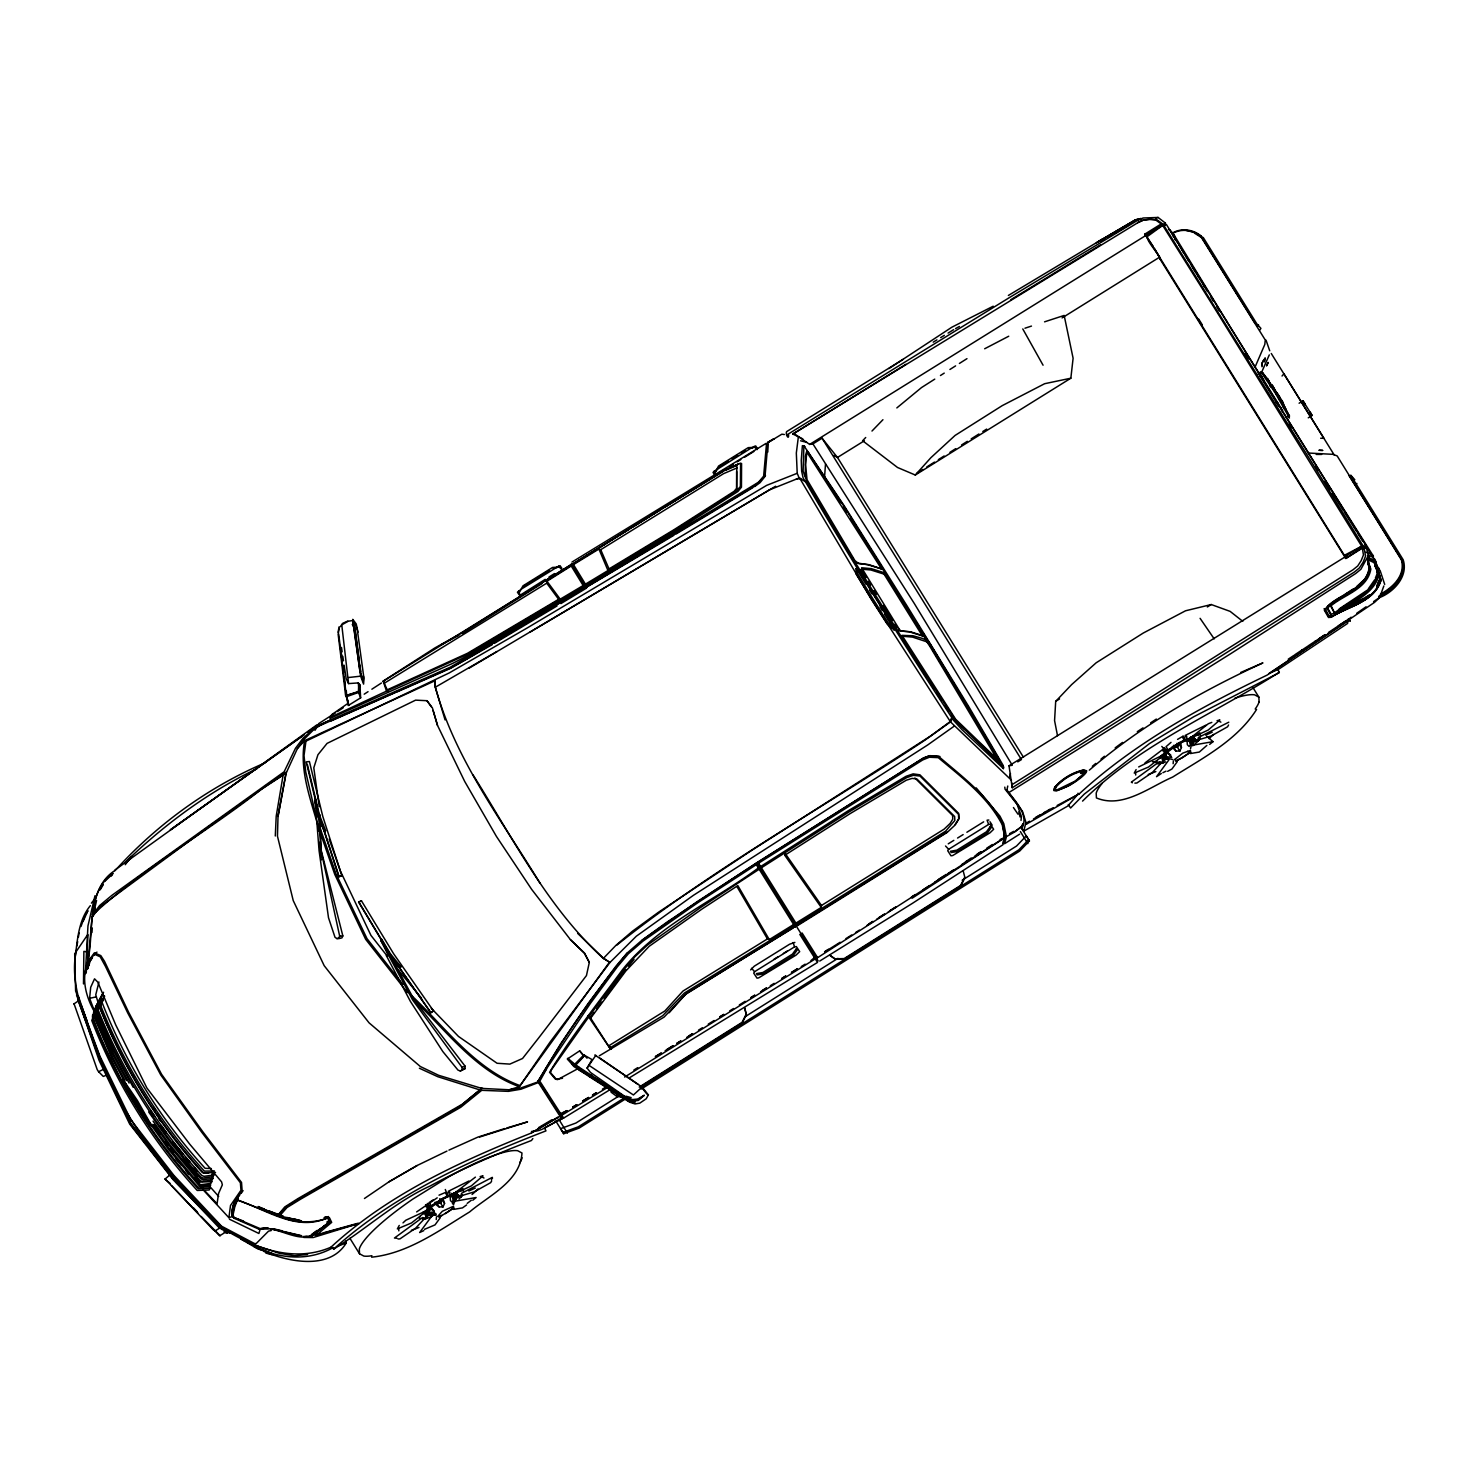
<?xml version="1.0" encoding="UTF-8"?>
<svg xmlns="http://www.w3.org/2000/svg" width="1478" height="1478" viewBox="0 0 1478 1478"><rect width="100%" height="100%" fill="white"/><g stroke="black" fill="none" stroke-linecap="round" stroke-linejoin="round"><path stroke-width="1.5" d="M346.499 696.175L348.18 705.56L360.65 697.838L359.856 684.757L358.988 684.314L358.323 692.018L345.667 695.621L338.148 634.284L339.164 628.372M1012.227 787.756L1009.031 765.807L1344.574 557.243L1345.848 558.444L1362.365 548.172L1364.231 548.56L1365.543 556.116L1363.122 562.268L1359.409 567.94L1354.365 572.06L1012.227 787.756L1012.245 783.266M133.907 1098.967L129.75 1093.314L133.759 1099.392L131.727 1098.376L145.657 1117.479L142.368 1115.447L144.327 1118.421L133.907 1100.389M1011.525 780.31L950.502 721.892L871.299 598.756L856.095 574.018L856.131 568.697L857.924 568.975L894.652 628.168L894.098 629.905L887.077 623.938L871.189 599.107L799.506 477.837L769.225 489.975L469.191 668.111M83.489 983.942L83.876 951.389L88.754 952.128M87.257 952.793L87.886 935.075M465.034 1068.576L465.071 1066.137L414.246 999.959L389.471 954.031L388.234 954.548L386.423 955.786L410.441 1001.474L442.827 1051.56L457.995 1070.109L460.305 1070.996L465.034 1068.576L460.305 1070.996M451.307 1195.647L447.779 1195.905L447.834 1192.949L449.755 1191.989L450.457 1200.598L452.305 1202.353L454.67 1194.926L457.349 1192.728L456.018 1191.545M1186.335 739.222L1184.672 740.053L1184.728 737.079L1186.649 736.136L1187.351 744.746L1189.18 746.501L1190.695 743.914L1190.935 738.076L1192.783 736.469L1193.965 737.522L1191.545 739.074L1192.58 740.182L1190.529 748.644M76.246 950.225C68.579 988.449 87.904 1023.256 100.19 1058.174C125.187 1124.61 172.316 1178.262 221.848 1227.738C253.736 1248.189 293.882 1263.284 330.943 1247.192C387.92 1194.575 460.175 1161.394 531.526 1132.961L531.563 1131.372M114.785 870.117L316.92 724.83L318.527 726.511L318.232 725.088L303.969 739.406L297.429 748.496L285.827 773.807L278.012 816.447L277.458 836.178L293.235 900.601L324.181 965.67L369.057 1022.831L420.343 1066.525L438.578 1075.282L481.736 1088.399L509.153 1089.785L520.33 1088.141L537.807 1081.951C564.116 1036.669 594.23 993.456 627.374 952.94M821.251 907.418L784.781 855.282L784.855 852.991L821.472 905.478L821.251 907.418L769.281 939.602L767.451 938.936L736.931 886.523M357.972 632.196L356.216 623.938L352.78 619.356L352.706 620.557L348.291 621.203L341.769 624.88L348.568 683.593L358.36 682.91L359.302 685.275L359.376 683.741M1367.427 559.811L1370.845 569.048C1367.464 589.02 1344.703 594.489 1331.087 605.721L1330.089 605.093C1343.724 593.842 1366.577 588.41 1369.866 568.346L1368.037 561.954M133.149 1099.798L144.881 1117.941M138.932 1107.373L140.355 1109.664L139.375 1110.551L142.775 1113.895L141.389 1112.177M461.986 1069.887L462.078 1067.412L412.639 999.996L388.234 954.548M583.773 1056.049L579.653 1050.858L567.423 1058.969L573.778 1066.432L590.701 1077.554L589.87 1076.446L591.44 1075.153L590.609 1076.982L628.834 1101.147L634.709 1102.976L634.764 1101.443M767.673 442.439L774.195 438.652L767.673 442.439L767.839 452.028M85.373 973.632L87.959 925.912L94.98 895.742M275.296 835.994L276.201 816.244L283.314 773.918L286.51 771.978M736.598 471.519L736.728 488.959M766.528 443.455L763.627 476.212L758.676 482.105L586.895 586.544L586.36 588.189L560.919 603.597M86.241 973.023L86.463 968.533M87.682 958.095L87.941 953.643M430.855 1012.744L390.34 954.899L358.618 902.116L361.463 900.823L393.591 953.698L433.516 1010.934L430.855 1012.744L393.554 959.185M1242.795 621.351L1230.121 611.375L1211.258 604.539L1185.541 610.784L1143.288 633.027L1096.14 662.809L1071.605 684.628L1055.698 701.348L1054.571 720.617L1057.509 735.711M78.426 997.613L78.463 1001.4L99.673 1059.283M1368.443 564.91L1368.813 556.67L1366.189 547.34L1362.661 548.634L1363.529 546.546L1310.321 460.009L1163.722 225.229L1160.766 225.506L1146.337 234.559L1144.693 234.208L1145.191 235.87L809.648 444.416L793.926 433.479L792.744 433.978L802.831 438.929M399.245 1225.428L397.36 1228.92L411.549 1222.934L427.585 1210.149L405.822 1220.237L402.995 1222.879M1136.12 769.576L1134.254 773.068L1148.424 767.082L1177.596 744.358M91.969 932.563L92.283 927.962M824.558 476.932L825.518 463.963M98.232 1009.511L98.546 1005.428M86.13 967.055C95.83 937.274 83.858 896.019 111.737 874.015M741.568 463.427L741.457 487.167L737.947 491.49L675.058 531.581L586.138 585.306L585.972 587.523L673.968 535.258M125.242 864.704L131.357 856.501C168.64 821.417 210.633 790.656 257.024 768.708M92.634 1014.813L92.449 1017.123C116.67 1079.845 152.456 1137.543 197.904 1187.093L209.876 1186.649L210.744 1184.913L200.916 1186.206L198.773 1185.356L168.751 1149.736L147.837 1120.398M92.837 1016.439L92.652 1018.748C116.873 1081.471 152.677 1139.168 198.107 1188.718L210.079 1188.275L209.045 1185.485M90.213 960.94L92.467 957.393L90.176 960.977L88.255 961.291L92.098 916.914L100.43 906.494L214.181 822.784M93.705 1011.543L93.317 1015.368L111.903 1058.119L126.775 1085.887M94.574 1009.788L94.37 1012.097L113.03 1054.812L126.831 1080.603M94.777 1008.292L94.592 1010.582L113.178 1053.315L129.122 1083.078M736.986 467.953L723.555 473.662L600.733 549.687L598.923 549.04L573.482 564.578L572.965 566.259L571.229 565.982L546.971 581.242L559.811 598.627L467.436 653.313L387.181 689.856L387.883 691.298L383.282 681.062L435.012 647.863L461.764 632.953L570.6 564.966L572.596 565.649L585.972 587.523L583.902 586.711L467.972 655.604L452.582 663.419L330.019 718.419L331.719 715.426M99.414 1003.691L99.174 1006.149C123.043 1067.541 158.109 1124.056 202.504 1172.701L208.804 1172.922M1272.724 388.049L1270.692 384.317L1272.115 387.181M603.449 1083.152L610.211 1087.697M1173.126 763.72L1173.403 760.911M436.232 1219.572L436.509 1216.782M1021.021 820.438L1021.427 816.484L1017.049 804.272L1005.058 789.197L1004.781 787.127M1283.052 405.009L1282.017 402.589M1283.828 404.547L1281.297 399.596M577.769 1068.76L557.649 1079.605L555.414 1079.162L549.576 1072.307C571.192 1036.577 597.703 1003.47 622.497 969.697C658.116 924.822 713.301 901.543 758.38 867.956L758.602 865.812L760.616 866.551L848.224 810.738L905.996 776.338L913.145 773.862L919.889 774.805L958.686 813.417L958.963 818.516L955.213 824.465M865.72 437.506L862.598 440.74L897.534 467.491L915.288 475.029L1070.848 378.202L1073.102 358.249L1064.16 315.442L1044.558 321.834M559.035 599.846L546.731 583.145L546.971 581.242M954.123 726.215L927.685 744.967L693.348 895.372L636.334 936.202L609.934 962.492L550.204 1041.879L519.351 1086.699L509.153 1089.785M75.101 958.114C77.447 940.156 78.316 920.277 90.361 905.644M798.379 436.712L796.328 453.044L797.215 473.293L766.639 485.375L527.387 627.854L449.201 672.952L305.946 741.162L304.025 755.554L305.724 771.83L316.144 816.706M594.84 1054.978L642.099 1087.032L648.38 1094.902L646.2 1098.782L639.715 1103.179L635.041 1103.937L629.61 1102.163L591.496 1078.072L591.44 1075.153M1363.529 546.546L1361.681 546.213L1346.624 555.654L1345.848 558.444L1361.035 548.301L1361.681 546.213L1216.634 311.525L1162.669 225.395L1145.191 235.87M430.394 1214.491L425.812 1216.708L425.442 1214.159M455.723 1192.34L439.095 1200.783L424.168 1211.923L428.86 1212.293L430.578 1207.859L428.86 1212.293L425.701 1211.997M441.682 1200.118L440.536 1203.074L435.788 1202.649L440.536 1203.074L442.255 1198.64M455.778 1199.526L457.496 1195.092L455.538 1195.554L455.778 1199.526L457.496 1195.092M1161.006 756.015L1165.736 756.44L1166.197 753.54M1177.874 744.339L1177.412 747.221L1172.682 746.796L1173.957 745.245L1177.412 747.221L1179.13 742.787M76.948 945.902L77.669 941.578M78.371 937.255L79.091 932.914M788.568 434.772C789.049 440.98 785.132 433.922 786.61 431.631L903.003 359.431M338.074 632.233L339.072 626.857M278.012 816.447L286.159 773.123L261.31 789.381C207.179 831.818 145.989 866.385 95.146 912.591M758.38 867.956L756.311 864.648L756.699 862.764L923.787 757.863L930.068 755.664L939.934 756.477M92.098 916.914L93.373 915.695L92.541 915.011C94.389 898.273 99.506 880.703 114.286 870.93M435.308 687.011L435.049 680.582L435.345 687.492L445.081 719.915M531.526 1132.961L560.07 1116.315L560.347 1115.003L538.38 1080.88L590.479 1003.285L617.25 966.945L628.316 953.809L642.893 941.19L697.93 902.633L756.311 864.648M561.862 1119.049L559.774 1114.098L561.862 1119.049C553.419 1121.839 541.133 1132.591 532.837 1131.04M433.072 710.475L437.488 725.347L464.683 781.419L496.405 836.382L531.692 889.423L570.434 939.657L584.549 953.107L589.316 962.4L586.452 975.572L539.008 1037.501L522.547 1058.488L509.855 1064.105L497.088 1063.273L458.494 1036.447L431.262 1008.273M1383.833 585.972L1379.584 597.666L1374.466 602.414L1267.163 675.076C1200.154 707.389 1134.402 743.231 1079.254 793.871L1026.489 824.096L1022.517 811.459L1006.887 790.157L1007.774 786.019M1009.585 777.705L1010.49 773.567M1167.712 752.062L1171.574 757.42L1163.833 756.293L1160.673 757.752L1161.819 756.348M233.764 1218.112C231.51 1211.387 234.411 1204.348 237.94 1198.621L234.817 1206.713L233.154 1214.436L233.764 1218.112L258.595 1228.994C276.608 1225.225 294.916 1241.76 311.895 1235.811M347.921 701.2L346.905 698.115M92.966 916.027L96.569 900.49M1277.953 669.22L1279.209 672.712L1193.614 716.83L1149.459 743.6L1084.316 794.074L1070.589 808.023L1068.261 804.549M232.785 1212.847L234.596 1205.069L237.94 1198.621M93.096 916.452L95.091 908.194M599.311 1055.828L664.084 1017.104L685.866 994.195L947.029 832.114M855.614 562.712L867.512 564.633L883.29 569.473L843.384 505.384L806.97 450.605L805.436 456.074L805.233 475.99M1019.635 834.165L1004.56 843.735L1006.315 837.195L1004.356 835.791L1002.952 844.732L912.351 903.391L819.736 961.051M560.07 1116.315L559.7 1113.969L566.961 1110.699M806.97 450.605L805.584 464.72L807.025 479.648L854.949 560.661L858.884 563.709L868.953 564.67L883.29 569.473M1003.248 843.476L1004.356 835.791L1004.689 838.285L1005.576 835.901M1163.833 756.293L1164.479 757.623L1172.922 759.563M560.199 1116.518L559.774 1114.098L563.543 1118.144L610.784 1089.212M1345.035 556.449L1146.946 236.831L1147.538 234.743C1144.341 239.473 1158.253 252.368 1159.971 258.983L1345.534 558.056M1264.466 361.888L1265.205 357.861L1262.009 363.108L1261.99 366.766M268.756 1228.366L260.331 1228.698L258.89 1233.483L229.459 1219.221M575.201 1065.62L584.715 1055.421L592.031 1059.578L587.08 1068.077L590.479 1072.455L627.448 1098.209L632.639 1099.595L637.702 1099.022L644.168 1095.346L638.422 1100.408L632.51 1101.239L626.783 1099.521L575.201 1065.62L575.699 1064.031L575.201 1065.62L577.953 1068.28L627.577 1100.26L634.709 1102.976M1152.452 761.761L1156.701 761.503M797.215 473.293L799.081 477.819L805.492 481.791C852.215 561.658 901.1 640.288 951.814 717.661L950.502 721.892L924.637 740.367C821.934 808.503 712.913 868.325 616.511 945.366M912.111 898.236L1004.855 837.693L1002.472 823.375C988.191 795.589 961.864 776.467 938.715 756.477L929.422 755.72L923.066 758.232L757.253 862.69L697.283 901.58L642.099 940.211M83.156 921.293L87.645 911.205M491.417 1179.666L491.915 1178.058M964.728 877.267L960.589 885.451L844.178 958.575L835.052 958.834L829.731 955.176L835.255 959.277L844.381 959.037L960.811 885.895L964.949 877.729L963.157 870.801M1021.926 828.253C1029.482 814.766 1014.61 800.466 1006.887 790.157M87.516 967.979L89.401 962.141L87.442 968.09M951.814 717.661L950.557 721.338L930.549 736.044L750.288 851.273L658.597 912.166L632.436 931.232L616.067 945.218L603.504 958.243L609.934 962.492L603.745 958.52L577.824 933.542M951.647 718.253L961.993 729.652L1003.433 768.597L1002.952 765.068L968.552 706.262L906.901 605.684L844.178 505.772L803.884 445.728L803.108 471.149L806.914 481.569L846.247 547.95L909.192 649.396L956.211 721.356L1003.876 767.248M371.92 1255.709A96.015 18.826 -31.8 0 1 363.81 1256.06L359.523 1253.787L359.302 1249.002A95.811 18.771 -31.8 0 1 412.842 1199.083L449.053 1176.636A96.015 18.826 -31.8 0 1 517.688 1150.715L521.974 1152.988C520.33 1181.31 488.83 1195.61 469.634 1211.923C439.225 1230.49 407.965 1253.455 371.625 1257.168M86.962 968.626L90.176 960.977M89.474 963.009L87.405 969.125L89.511 962.991M1004.116 836.511L1004.504 835.384L1006.426 836.622L1014.555 832.04L1022 826.479L1023.035 823.56L1021.52 826.553L1014.111 832.096M80.976 926.521L84.819 915.935M1164.535 225.728L1165.495 223.16L1158.087 217.451L1143.067 218.005L1136.822 220.832L1009.566 297.484L786.592 435.086M795.09 926.817L795.681 925.246M455.095 1193.744L453.986 1196.681L449.257 1196.256L450.513 1194.704L453.986 1196.681L453.691 1192.728M169.841 1174.955L164.963 1179.13L170.358 1183.601M545.696 581.279L570.933 565.501L572.596 565.649L573.187 564.097L629.48 529.106M1364.97 548.172L1365.968 545.567L1166.401 224.508L1162.41 225.82L1164.978 223.012L1164.682 224.822L1162.41 225.82L1164.516 225.746M431.798 1212.182L430.652 1215.138L425.96 1214.676L427.234 1213.124L430.652 1215.138L425.96 1214.676M1165.736 756.44L1167.472 752.006L1165.514 752.45L1165.736 756.44L1162.281 754.464M1376.812 586.212L1378.863 580.928M1375.963 567.46L1375.131 563.617L1380.415 579.598C1375.889 599.107 1353.294 603.449 1338.643 612.557L1336.592 612.76C1351.132 601.047 1372.84 594.248 1378.161 574.295L1374.429 562.508L1378.161 574.295M1021.963 828.604L1023.718 831.172L1025.824 823.024L1026.489 824.096M894.652 628.501L894.098 629.905L894.652 628.168L888.278 623.051L872.593 598.313L857.462 573.39L857.517 568.642M1376.868 586.433L1379.676 579.468M1375.371 578.138L1377.348 573.224M1379.066 574.868C1373.912 594.378 1352.943 601.25 1338.643 612.557M1347.991 620.963L1347.585 623.439L1278.525 669.312L1268.974 673.488L1347.991 620.963L1347.714 619.651L1349.469 618.561L1328.408 632.529M1368.665 557.409L1375.704 561.492L1380.803 579.875C1374.78 601.176 1349.506 605.5 1333.174 615.753L1331.198 615.532L1327.226 608.77L1330.329 605.167C1343.835 593.713 1367.058 588.373 1370.069 568.143L1367.612 559.811M475.399 1177.135L452.674 1194.593L471.371 1185.873L483.01 1175.841L480.128 1176.562M1158.087 217.451L1155.814 218.134M1193.965 737.522L1179.924 743.083M1255.007 367.209L1264.817 344.429L1265.26 339.995L1200.653 236.295C1192.672 229.7 1180.922 228.222 1172.036 233.82M338.776 938.105L339.663 936.054L320.929 850.201L318.509 814.969L319.747 814.877L321.28 850.663L342.841 935.925L341.917 937.939L336.818 938.567L334.989 937.255L328.504 917.746L319.082 850.718L316.347 815.523L319.747 814.877M1367.52 555.395L1371.436 556.412L1375.131 559.589L1380.932 580.189C1374.318 602.359 1347.936 606.479 1330.828 617.305L1328.5 617.49L1324.325 610.192L1328.796 604.982C1342.301 593.251 1366.226 588.207 1369.182 567.7L1368.018 563.728M1260.974 373.749L1269.288 354.905M98.952 982.039L95.756 994.823L97.751 1001.474M1368.111 555.987L1360.942 569.233L1355.64 573.575L1230.601 653.756L1008.513 792.781M423.318 1211.868L423.78 1213.604L435.271 1204.09L439.04 1206.879L442.957 1206.972L444.582 1203.369L442.772 1198.178M1175.934 751.027L1173.698 746.667L1172.036 747.055L1175.934 751.027L1179.832 751.12L1181.458 747.517L1180.663 742.954M923.805 636.002L922.383 635.909L884.066 574.129L884.638 572.891L871.429 568.66L861.619 567.774L899.363 629.388L900.841 630.995L910.596 631.79L923.805 636.002L884.638 572.891M1365.469 545.419L1364.951 547.617M87.719 934.595L74.694 953.79L75.618 990.981L99.931 1056.16L130.729 1119.659L173.924 1175.435L221.515 1226.167L254.419 1243.515L256.119 1243.626L268.516 1231.156L271.305 1230.527M305.817 1236.384L309.807 1236.698L314.093 1234.555L316.44 1235.072L359.006 1223.451L313.114 1237.548L303.711 1237.455M1171.019 742.362L1166.05 746.686L1168.082 749.919L1184.174 739.942L1182.141 736.709L1177.56 739.388M927.353 640.51L929.921 643.651L928.96 644.519L926.724 641.785L927.353 640.51L922.272 638.385L913.071 635.78L901.968 635.355L955.638 719.232L1000.144 761.983L998.666 761.78L924.156 636.778M229.958 1233.132L224.434 1231.174L221.164 1227.276M1161.32 773.493L1156.535 776.689L1168.895 759.895M213.83 1175.028L204.001 1176.322L201.858 1175.472C156.465 1125.885 120.679 1068.206 96.403 1005.502L102.111 994.934L95.534 1007.239C119.81 1069.943 155.578 1127.622 200.99 1177.227L203.133 1178.058L212.961 1176.765L213.83 1175.028L212.795 1172.257M211.834 1175.601L212.887 1178.391L212.019 1180.128L202.19 1181.421L200.029 1180.571L170.007 1144.933L153.047 1121.1M210.079 1188.275L209.211 1190.012L197.221 1190.455C151.828 1140.85 116.041 1083.171 91.765 1020.467L94.167 1014.869M587.08 1068.077L595.856 1055.31M210.763 1178.853L211.816 1181.643L210.929 1183.379L201.1 1184.672L198.957 1183.823L168.972 1148.166L151.994 1124.333M799.801 934.355L815.376 959.111L1006.038 836.64L1005.04 836.991M88.255 961.291L94.407 952.811L100.818 955.619L104.495 961.328L128.623 1012.245L161.545 1074.247L202.615 1131.501L241.524 1182.437L242.152 1190.954L235.889 1199.249L277.458 1215.692L286.677 1206.695L300.145 1198.325L459.325 1106.93L481.736 1088.399L462.355 1104.177L298.094 1198.51L284.774 1206.935L277.458 1215.692M591.533 1077.037L579.727 1070.368L578.231 1066.654L576.808 1067.412L574.203 1064.788L583.958 1054.849L587.043 1058.211M540.283 1080.363L546.546 1068.89M866.034 577.584L861.415 570.175L861.988 569.141M1256.577 709.44C1237.197 740.33 1202.759 758.085 1172.682 777.058C1149.459 787.072 1122.67 808.928 1096.417 797.935L1096.196 793.132A95.811 18.771 -31.8 0 1 1102.255 783.229M491.694 1180.867L490.696 1182.64L474.105 1191.933L460.767 1195.887L461.579 1193.3L492.34 1177.356L492.433 1178.483M1228.569 724.996L1227.59 726.788L1210.999 736.081L1197.66 740.035L1198.473 737.448L1228.791 722.206M906.199 644.981L902.393 637.129M750.621 969.901L754.279 966.187L789.603 944.22L794.868 942.41M559.312 1115.133L537.789 1081.582L560.735 1043.671L588.244 1003.303L615.956 966.169L626.931 953.218L641.748 940.414L666.966 922.124L756.699 862.764L758.528 863.207L760.616 866.551M322.869 1226.851L329.686 1222.121L327.654 1217.151L329.686 1222.121L311.267 1236.439L303.563 1236.458M962.178 880.223L1016.531 846.044L1026.305 835.901L1028.633 839.652L1018.878 849.795L640.399 1087.79M641.212 1089.064L1019.672 851.069L1029.427 840.927L1021.686 828.456M100.19 889.83L103.201 884.694M100.652 888.204L102.684 884.786M435.271 1204.09L440.703 1200.21L439.687 1198.898M85.872 914.217L87.959 910.744M1259.921 329.945L1260.9 328.375L1256.762 323.756L1203.369 237.699L1195.388 232.693L1186.095 230.383M314.943 730.335L317.327 726.548L330.204 720.137M561.806 1115.502L559.774 1114.098L561.677 1118.754L545.308 1127.308M1368.314 588.854L1374.706 579.764M754.63 971.674L753.706 973.115L757.013 978.14L758.676 977.882L796.032 955.121L799.672 951.629L796.365 946.585L794.61 946.825L754.63 971.674L751.526 968.293M948.654 849.296L947.731 850.737L950.982 855.799L952.719 855.54L990.057 832.761L993.641 829.287L990.389 824.207L988.634 824.447L948.654 849.296L945.532 846.007M345.686 1241.132L346.129 1243.146C329.465 1270.452 288.284 1261.842 263.915 1251.441M102.721 993.973L98.102 1002.897C122.36 1065.601 158.146 1123.28 203.558 1172.867L215.529 1172.424M345.667 695.621L347.293 695.842L345.667 695.621L345.704 690.244M103.571 992.255L98.971 1001.16C123.247 1063.864 159.033 1121.543 204.426 1171.13L214.439 1170.945M100.061 999.941L95.46 1008.846L114.046 1051.579L133.205 1087.291M95.885 1006.629L100.301 1000.033M1378.032 570.49L1379.233 568.734L1375.279 563.765M765.512 475.325L754.981 485.763L467.03 658.8L450.088 668.167L317.585 726.64M462.281 1194.815L460.508 1197.42L461.413 1196.478M1199.175 738.963L1197.402 741.568L1200.21 737.891L1198.307 740.626M340.291 626.727L342.526 623.439L347.718 621.074M1257.39 326.527L1258.535 324.883M1355.751 485.08L1356.878 483.417M92.541 915.011L99.58 905.571L111.959 895.298L284.109 771.812L295.508 748.237L303.156 738.095L316.976 725.846L318.527 726.511L318.343 725.292M241.117 1193.393L243.076 1190.603M104.347 996.061L101.797 1001.77C125.612 1063.181 160.677 1119.714 205.128 1168.322L211.372 1168.562M101.779 1000.403L104.144 997.114M100.91 1002.139L103.275 998.851M98.564 1008.643L100.929 1005.354M98.878 1008.753L101.243 1005.465M98.767 1007.128L102.315 1002.213M98.416 1007.072L103.201 1000.477L101.169 998.297M769.281 939.602L737.836 885.599L702.235 908.878L649.193 946.29L625.804 970.991L590.757 1017.991L588.429 1015.571L588.706 1016.993L551.442 1069.776L550.518 1072.64L556.264 1079.236L562.527 1078.275M101.095 1001.086L104.679 996.135M440.389 1217.521L435.031 1224.892L424.445 1229.345M532.856 1138.559L531.452 1140.499C496.941 1153.745 462.799 1168.304 430.246 1185.929C394.885 1202.076 366.359 1229.012 333.732 1249.076L330.943 1247.192M1177.264 761.669L1171.925 769.04L1167.638 771.331M316.44 1235.072L331.682 1222.38L329.391 1217.65C313.003 1223.488 295.692 1223.525 279.379 1216.172L286.954 1207.581L300.514 1199.231L460.803 1107.244L481.717 1090.321L508.358 1091.355L520.995 1089.212L538.288 1082.598L538.38 1080.88L543.571 1088.325M589.223 1016.18L623.31 970.362L634.856 956.783L647.604 944.941L701.015 907.252L759.175 869.249L758.602 865.812L761.392 867.789L797.473 925.653L947.158 832.447L955.121 825.001L958.705 819.181L958.501 814.304L919.981 776.042L913.238 775.34L906.679 777.65L849 811.976L761.392 867.789M594.064 1012.375L590.276 1017.529L610.673 1049.362L588.706 1016.993M596.595 1008.938L601.638 1002.047M604.169 998.611L625.693 969.605M642.099 1087.032L633.415 1094.976L589.279 1065.546M91.414 903.132L95.22 898.328M73.9 1003.95L79.073 1000.421M1194.908 738.76L1193.873 740.035L1195.111 741.383L1196.275 739.979L1194.095 738.557L1196.275 739.979M359.727 684.72L359.025 692.277L345.981 696.877M1162.853 758.824L1164.11 757.272L1167.546 759.286L1162.853 758.824L1164.812 758.362M628.464 966.206L634.044 959.407M458.235 1197.235L459.381 1195.831L458.014 1194.612L456.979 1195.887L458.235 1197.235L455.483 1198.917M1186.132 740.404L1187.407 738.852L1190.88 740.829L1192.543 736.432L1190.88 740.829L1186.132 740.404L1190.88 740.829L1190.584 736.875M235.889 1199.249L239.769 1194.852C234.485 1200.542 230.217 1209.263 232.748 1217.004L260.331 1228.698M1282.036 376.003L1283.902 373.86L1323.882 438.301L1320.667 438.245M1179.666 742.326L1178.539 743.656L1181.458 747.517M1364.176 579.709L1356.601 586.655M537.789 1081.582L540.893 1084.649M669.164 1012.763L685.792 993.844L793.15 928.018M114.933 870.782C156.28 824.946 208.139 787.146 264.913 762.925M1164.479 757.623L1162.687 760.856L1167.287 758.639M915.288 475.029L930.844 457.737L955.084 435.437L1002.232 405.637L1044.65 383.707L1070.848 378.202M134.572 1101.646L133.445 1100.759L150.072 1125.238L136.456 1101.332M297.429 748.496L304.671 740.626L435.012 680.748M96.957 952.109C78.057 967.018 83.932 993.641 94.444 1011.783M1170.779 232.212L1174.363 235.298L1174.992 239.676M1374.078 560.605L1372.766 555.248L1365.894 552.236M93.613 955.619L95.848 953.273M881.83 569.418L807.653 453.34L808.558 452.397M561.917 568.383L560.088 565.723L558.518 566.24L521.124 589.26L517.429 592.235L519.24 594.895M757.493 448.61L755.701 445.913L751.193 448.056L714.151 471.279L713.043 472.443L714.816 475.122M871.983 431.04L882.939 419.715M458.974 1198.954L462.485 1195.369M1199.379 739.517L1195.85 743.101A25.92 5.081 -31.8 0 1 1192.654 745.836M333.732 1249.076C394.257 1194.15 470.521 1160.101 545.973 1130.873L544.384 1127.64M584.715 1055.421L575.441 1064.825L627.078 1098.911L632.75 1100.519L638.09 1099.65L644.168 1095.346M124.688 863.078L131.357 856.501L125.279 863.318L131.246 857.942M884.842 575.145L885.765 574.258M1282.257 401.905L1282.793 402.681L1278.23 394.663L1277.398 395.42L1276.493 394.257M577.953 1068.28L578.97 1067.319M104.716 881.368L113.27 873.424M111.016 876.14L112.106 875.142M1082.432 771.941L1083.817 770.685L1085.388 772.772L1080.843 773.419L1083.817 770.685M1161.061 756.071L1174.382 746.002M429.119 1209.429L430.819 1207.914L434.698 1213.29L426.957 1212.145L423.78 1213.604M1082.561 801.113C1138.928 744.912 1213.771 714.17 1279.32 672.231M1351.077 617.194L1349.081 619.097L1350.227 621.296L1348.841 619.245M463.501 1104.177L475.103 1094.145M1092.334 766.288L1095.789 763.424M1100.981 759.119L1104.454 756.256M896.832 407.928L921.515 387.569L934.761 379.125M258.595 1228.994L267.629 1227.756M1089.323 770.149C1141.145 725.569 1200.986 691.353 1262.914 662.901L1240.652 672.49M472.757 1200.265L476.138 1197.513L455.723 1201.06L452.397 1203.591L453.635 1204.496L455.704 1196.035L454.67 1194.926M1209.651 744.395L1213.032 741.66L1206.824 736.303M454.152 1194.169L457.33 1191.601M1144.988 762.925L1163.389 748.958M310.953 1236.033L309.253 1236.439L321.28 1228.07M312.985 1234.647L330.056 1221.493M311.784 1234.444L316.976 1230.453M467.196 1203.388L471.334 1200.247M1206.842 745.429L1199.36 752.043L1190.381 753.558L1187.425 751.36M430.264 1206.861L427.715 1205.494L426.015 1206.787L428.749 1208.006L430.264 1206.861L427.271 1203.406M1167.158 751.009L1164.609 749.642L1162.909 750.916L1165.643 752.154L1167.158 751.009L1164.165 747.554M1115.169 747.868L1122.523 742.436M1100.353 241.745L1103.641 239.639M1146.946 236.831L1162.669 225.395M220.148 1227.83L214.994 1230.952L213.257 1229.788L165.056 1178.853M445.432 1213.623L451.917 1209.022L453.654 1206.177L442.31 1211.276L437.765 1216.357L441.977 1215.378M754.574 486.631L760.043 482.678L765.013 476.489L767.839 443.843M1380.378 594.174C1392.812 587.45 1405.726 575.441 1401.384 559.866L1337.165 455.926L1333.008 454.337L1308.233 453.025M199.401 833.426L283.905 773.234M1099.17 241.154L1102.976 238.697M1258 374.211L1259.219 373.343L1261.861 377.075M416.63 1211.923L437.211 1197.827M1154.355 248.322L1159.639 257.154L1062.091 317.918M466.605 1204.939L462.485 1207.895L453.506 1209.41M225.081 1232.43L219.686 1235.811L214.994 1230.952M302.454 736.026L170.284 829.897L304.339 734.621M358.618 902.116L361.463 900.823M888.925 368.576L951.887 327.192L993.216 306.205M1356.712 613.296L1366.078 606.793M1373.598 601.601L1379.214 597.703L1378.623 596.742M347.995 703.362L331.756 714.595L330.148 717.421L386.552 691.131L387.513 691.704L387.181 689.856M364.456 1198.492L389.25 1181.624L417.202 1165.477L446.947 1151.085M459.141 1191.157L462.891 1188.608M1196.016 735.287L1199.785 732.755M1096.38 242.78L1135.326 219.871L1140.924 218.541M1339.234 608.899L1367.132 590.276M1330.089 605.093L1334.505 612.982C1349.506 600.862 1372.489 594.433 1378.069 573.741L1374.429 562.508M1294.857 654.736L1302.414 649.729M1308.067 645.96L1315.623 640.953M1319.392 638.441L1325.064 634.69M1338.274 625.915L1345.83 620.908M1137.303 731.665L1143.011 727.878M1150.623 722.834L1156.332 719.065M1288.206 659.206L1293.952 655.382M1301.601 650.302L1307.346 646.496M1315.014 641.415L1324.584 635.078M1331.77 603.042L1339.419 597.999M1345.146 594.23L1352.795 589.186M1366.097 597.204L1369.496 594.95M1097.433 242.096L1135.455 219.852L1141.071 218.541M433.387 1199.766L429.156 1202.538L431.207 1205.771L447.298 1195.794L445.248 1192.561L439.021 1195.185M911.427 897.128L915.288 894.596M938.456 879.447L946.179 874.403M965.504 861.766L971.286 857.979M977.087 854.192L980.949 851.661M911.39 897.386L915.251 894.874M922.956 889.83L928.738 886.061M934.521 882.292L942.243 877.248M948.026 873.48L953.809 869.711M961.531 864.667L967.314 860.898M975.018 855.854L980.801 852.085M986.583 848.317L992.366 844.529M1000.089 839.504L1004.393 837.712M768.154 442.495L781.844 434.199L784.338 434.532M1369.552 595.154L1343.484 609.287M454.152 1207.895L438.966 1217.318M1191.046 752.043L1175.86 761.466M337.372 711.583L343.136 707.851M364.198 694.18L368.04 691.686M371.865 689.21L381.453 682.984M318.86 724.977L318.527 723.721L335.469 712.821M940.451 375.523L944.239 373.103M949.911 369.482L955.601 365.879M959.388 363.459L966.963 358.655M758.528 863.207L922.715 759.951L929.366 757.253L938.234 757.641C961.716 777.354 987.784 796.864 1002.195 824.669L1004.855 837.693M784.781 855.282L849.998 813.694L906.365 780.181L912.166 778.389L916.859 778.961L954.64 816.503L954.825 820.475L945.624 831.19L796.531 924.119M383.282 681.173L570.6 564.966M917.081 473.108L922.882 469.431M926.743 466.993L934.466 462.097M938.345 459.658L944.128 455.981M949.929 452.323L955.73 448.647M961.531 444.989L967.333 441.312M971.194 438.874L978.935 433.978M982.796 431.521L986.657 429.082M824.576 951.721L828.437 949.301M868.972 923.824L872.833 921.385M878.616 917.746L884.398 914.106M890.199 910.466L895.982 906.827M824.706 951.961L840.132 942.262M845.896 938.622L851.679 934.983M855.54 932.563L859.383 930.142M867.087 925.283L872.87 921.644M876.713 919.224L884.417 914.365M888.278 911.944L895.982 907.086M618.635 1096.196L575.958 1123.021L560.568 1128.675L563.709 1133.718L579.117 1128.102L625.693 1098.819M744.764 1016.919L837.915 958.354M639.217 1087.069L742.03 1022.406L746.15 1014.222L744.616 1007.793M641.378 1086.293L742.233 1022.85L746.372 1014.665L744.82 1008.255M624.88 1097.544L578.323 1126.827L562.896 1132.425M462.226 633.489L541.816 583.699M1011.857 784.781L1353.017 569.769L1357.746 565.963L1361.201 560.587L1363.455 554.952L1362.365 548.172M523.471 586.563L549.373 570.434M545.216 579.358L520.09 595.246L518.538 591.089M548.948 577.048L554.527 573.575M570.767 565.243L583.163 585.528L585.972 587.523L585.436 584.161L573.021 563.839L722.483 471.482L736.875 465.478L736.58 488.387L734.086 491.343L673.876 529.771L607.643 569.751L598.923 549.04M633.36 526.685L660.518 509.799M664.416 507.379L723.241 471.371M546.731 583.145L384.335 683.206L383.282 681.062M1137.598 222.642L1143.529 219.963L1150.272 219.15L1156.831 219.686L1163.038 224.213L1161.209 223.935L1144.693 234.208L1153.283 246.549M809.648 444.416L812.918 443.899L822.064 438.209L837.472 457.459L1023.478 757.29M1055.698 701.348L1059.56 698.946M1207.341 606.978L1211.258 604.539M1017.769 761.854L1021.427 759.581L822.064 438.209M773.899 959.351L777.705 956.987M783.395 953.439L787.201 951.075M728.321 461.007L719.084 466.752L715.241 472.147L718.567 466.05L748.201 447.649L755.184 447.317M732.016 458.716L737.559 455.261M741.254 452.97L744.949 450.679M720.34 472.295L724.054 469.986M729.652 466.512L733.365 464.203M737.097 461.875L740.829 459.566M744.543 457.256L753.872 451.474M265.911 785.668L280.635 776.541M864.371 440.758L837.472 457.459L833.703 455.372M1299.107 403.235L1302.968 400.852L1304.52 403.198M1308.27 417.831L1312.113 415.447L1302.968 400.852M948.248 843.827L953.827 840.354M957.559 838.044L963.157 834.571M966.871 832.262L983.646 821.842M719.841 1016.79L723.721 1014.388M750.824 997.595L754.685 995.193M762.426 990.389L766.306 987.988M781.788 978.381L785.649 975.997M791.469 972.395L797.27 968.792M719.989 1016.901L723.869 1014.499M729.67 1010.915L733.531 1008.513M739.351 1004.911L745.152 1001.327M750.953 997.724L754.815 995.322M760.634 991.738L766.435 988.135M770.297 985.752L774.176 983.35M781.917 978.547L785.779 976.164M791.58 972.561L797.399 968.958M801.261 966.575L805.14 964.173M810.942 960.571L815.486 956.765L817.463 957.541L815.486 956.765L816.115 957.781L756.699 862.764M815.265 958.908L624.64 1077.056M792.744 433.978L1137.727 222.753L1143.233 220.167L1149.57 219.483L1155.63 219.945L1161.209 223.935M793.926 433.479L905.959 364.29M767.451 938.936L682.965 991.073L664.86 1010.97L609.139 1045.574L611.467 1048.881M821.472 905.478L944.109 829.158L950.151 823.412L952.737 819.181L952.626 815.542L914.9 777.982M667.021 1049.417L672.896 1045.777M688.545 1036.115L692.461 1033.695M633.84 1070.054L637.757 1067.633M665.174 1050.729L673.007 1045.888M686.697 1037.445L692.572 1033.806M698.447 1030.184L702.364 1027.783M708.239 1024.143L714.114 1020.522M795.238 927.039L794.277 925.505L684.388 993.031L662.754 1015.645L610.562 1047.551M628.501 1078.367L817.519 962.418L815.597 959.444M933.228 342.157L936.941 339.885M940.655 337.612L944.35 335.34M948.063 333.086L953.624 329.668M1010.915 299.646L1100.463 244.905M586.36 588.189L584.623 587.893L450.476 667.132L319.673 724.756M675.926 534.094L752.745 487.685M562.952 1112.989L566.887 1110.606M572.799 1107.022L576.734 1104.639M588.54 1097.452L582.628 1101.036L588.595 1097.563M592.475 1095.069L596.391 1092.667M572.854 1107.114L576.789 1104.731M592.53 1095.161L596.465 1092.778M602.377 1089.194L606.313 1086.792M608.899 1086.626L561.677 1115.317L559.608 1113.839M1192.358 743.064L1195.111 741.383M583.163 585.528L467.344 654.366L387.365 690.799M585.436 584.161L674.356 530.436L736.691 490.751L740.367 486.502L740.607 463.094L722.834 470.835L573.021 563.839M557.021 605.962L494.317 643.392M766.047 443.4L571.986 562.065M1008.365 295.452L1098.653 241.357M529.974 632.141L775.636 486.225M533.152 1131.852L557.963 1117.109M538.546 1127.659L551.848 1119.788M496.959 651.502L435.363 687.196C455.002 759.267 501.541 820.013 539.895 883.013M1266.905 378.904L1272.872 387.827M1270.064 385.924L1271.413 386.257M1274.738 389.324L1271.32 385.388L1272.262 387.347M1278.23 394.663L1273.297 389.01L1281.13 401.277M1274.535 392.169L1275.81 392.391M1277.029 395.125L1278.027 394.681L1278.913 396.418M1277.713 396.03C1278.987 394.552 1281.444 401.573 1281.481 401.48M1278.969 397.767L1281.426 400.021M1279.191 398.118L1280.207 398.025M1280.872 401.277L1280.946 399.559L1281.722 401.314M1282.867 402.275L1280.521 400.058M1283.569 404.381L1281.869 403.42M1284.696 408.556C1282.922 402.459 1285.454 408.076 1283.661 405.674M133.685 1100.316L126.997 1090.284L129.325 1091.577M133.814 1099.207L128.013 1091.872L129.473 1092.131M129.307 1091.891L141.186 1109.664L135.403 1100.408M129.233 1092.39L134.535 1098.93M130.212 1096.048L131.32 1096.011M131.209 1095.604L134.443 1098.782M131.634 1095.955L131.136 1093.498M131.616 1096.972L130.544 1095.327L131.56 1096.842L131.45 1094.939L132.133 1095.919M129.639 1092.667L133.075 1096.565M133.02 1099.022L133.999 1098.708M132.373 1096.916L135.034 1099.54M135.182 1103.419L140.262 1109.719M131.727 1098.431L135.865 1103.364M136.05 1104.546L138.84 1107.225M139.671 1107.281L138.821 1107.872L140.151 1110.089M138.452 1108.445L139.579 1110.255L139.098 1107.89M139.486 1110.181L140.355 1109.664M141.592 1114.357L145.657 1117.479M142.461 1115.539L143.514 1114.837M1103.493 238.863L1135.307 220.259L1140.979 218.836M1114.781 233.265L1124.185 227.76M1107.595 237.33L1111.548 235.039M1115.502 232.73L1119.456 230.42M1125.386 226.965L1129.34 224.656M492.414 644.519L450.772 668.259L396.418 692.221M388.714 1181.975L417.11 1165.532M1175.989 744.93L1194.427 735.767M459.325 1106.93L392.797 1145.173M430.874 1012.448L433.516 1010.934M1035.819 817.316L1039.828 815.025M1043.819 812.734L1049.823 809.297M1025.621 823.449L1029.556 821.214M1033.491 818.96L1045.315 812.216M1049.251 809.962L1053.204 807.709M1057.139 805.473L1077.462 794.794L1067.855 806.009L1023.718 831.172M457.349 1192.728L443.031 1198.935M1009.585 833.647L1013.612 831.375M104.125 1069.037L98.583 1071.698L97.215 1069.61L74.048 1003.765M955.545 328.615L959.425 326.472M1262.286 365.602C1260.401 366.064 1264.318 357.029 1264.725 360.133M725.181 470.337L738.834 463.667M1171.999 233.339C1181.125 227.52 1193.226 229.312 1201.3 236.147M440.924 644.851L458.956 635.3M1185.097 735.49L1205.826 725.181M448.222 1191.342L468.932 1181.033M1344.481 555.266L1346.624 555.654L1346.55 557.28L1344.481 555.266L1361.681 546.213M984.662 348.771L1008.735 336.227M1336.592 612.76L1362.42 599.347M554.583 1121.857L562.231 1117.885M1339.419 611.356L1331.216 614.257L1327.226 607.458L1327.743 606.239L1327.928 607.292M1384.701 584.42L1380.156 570.656L1376.24 565.76L1374.688 566.536L1376.591 566.628M603.745 958.52L603.541 958.631C547.581 907.584 512.977 838.359 473.089 774.989M1162.89 772.717L1165.994 771.165M435.733 1213.918L432.001 1215.766L419.641 1232.541L423.817 1230.62M386.423 955.786L387.642 955.231M1205.715 735.139L1212.219 732.183M468.822 1190.991L475.325 1188.053M448.942 1150.124L477.764 1137.155L504.885 1128.527M395.439 692.517L330.776 721.061M462.078 1067.412L465.071 1066.137M1186.095 740.644L1188.201 739.794L1190.695 743.914M354.905 628.907L357.066 628.039L353.15 621.702L359.948 671.418L363.255 681.691L363.551 676.591L361.186 676.167L354.905 628.907L352.281 624.455M1080.843 773.419L1082.746 772.661M1211.812 722.391L1208.32 723.74L1189.568 738.741L1208.265 730.003L1219.886 719.971L1217.022 720.71M899.363 629.388L898.384 629.757L899.511 630.94L909.155 631.753L922.383 635.909M796.439 478.909L800.762 478.65M333.363 1247.487C308.255 1261.75 279.231 1258.739 254.068 1246.601M337.612 1246.046L346.129 1243.146M1024.956 328.208L1031.478 326.084M1165.643 761.854L1160.84 763.424A26.53 5.191 -31.8 0 1 1157.052 760.542M423.946 1219.276L428.749 1217.706A25.92 5.081 -31.8 0 0 432.611 1216.043M203.077 1189.772L228.887 1217.669L232.452 1216.523L231.769 1212.422L233.506 1204.607L237.09 1197.79L233.764 1205.254L232.064 1213.013L232.748 1217.004L243.519 1221.105M479.574 1137.044L527.535 1121.876L506.936 1127.917M427.179 1218.26L422.542 1219.165L423.946 1218.722M224.12 1231.931L227.741 1232.393M325.493 1218.556C295.951 1231.414 265.56 1209.244 238.124 1200.45M323.091 1232.911L357.879 1223.285M320.005 818.609L338.998 876.694L341.898 875.918L322.777 816.373L309.401 761.521L306.242 761.872L319.303 816.466M1195.222 739.499L1191.933 739.443M324.292 1217.521L326.232 1217.041M425.313 1214.934L426.976 1214.546L427.641 1216.265M317.53 1234.241L321.243 1233.354M105.307 1075.67L103.257 1076.409L98.583 1071.698M1172.682 746.796L1177.412 747.221L1177.172 743.231M324.421 1217.595L326.49 1217.115M449.257 1196.256L451.215 1195.813M435.142 1202.907L436.804 1202.519L439.04 1206.879M357.066 628.039L363.957 678.328L363.588 684.111L360.65 676.167L348.568 677.515M880.999 567.201L882.311 566.905M94.906 1012.208L89.622 998.315L95.996 996.929M1344.574 557.243L1346.07 556.929M338.924 876.454L341.898 875.918M1192.617 745.189L1213.032 741.66M922.032 635.115L923.38 634.893M307.572 1254.471L294.584 1255.801L279.36 1253.307L254.715 1245.141L222.919 1228.052L174.035 1178.631L130.637 1122.966L100.042 1059.356L78.205 995.747M1009.031 765.807L1012.301 765.271L914.328 603.541L812.918 443.899M201.045 1186.816L205.036 1186.15M748.662 448.37L753.004 447.668M553.086 568.143L557.428 567.441M998.389 760.8L1000.144 761.983M212.887 1178.391L203.059 1179.684L200.916 1178.834L170.875 1143.196L148.705 1112.029M211.816 1181.643L199.826 1182.086L169.859 1146.429L154.174 1124.425M988.874 820.031L987.082 820.179L988.634 824.447M316.347 815.523L317.585 815.431M1316.214 454.411L1321.646 454.43M1134.882 783.137L1136.859 783.026L1152.544 772.292L1162.004 762.131L1159.343 761.706L1131.335 782.158L1132.351 782.786M397.988 1238.989L399.965 1238.878L415.651 1228.144L425.11 1218.001L422.449 1217.558L394.46 1238.028L396.991 1238.25M1362.661 548.634L1366.707 547.488M339.663 936.054L342.841 935.925M259.758 1228.772L268.072 1228.477M336.818 938.567L339.94 938.456M804.863 446.43L802.388 445.635L801.261 460.36L801.649 471.205L803.164 478.151L805.492 481.791M225.783 1232.948L227.575 1232.985L225.912 1231.968M1330.57 615.79L1328.112 615.679L1324.122 608.585M437.488 725.347L432.37 707.814L426.957 700.701L415.577 700.147L327.063 743.397L317.936 754.741L313.798 767.821L319.248 806.692M1138.688 766.934L1164.479 754.297L1163.611 753.023M480.516 1090.117L437.784 1076.705L419.382 1068.243M315.664 1234.684L314.093 1234.555L330.388 1221.604L328.356 1216.523M129.547 1091.244L130.415 1092.205M480.83 1088.141L482.826 1088.381M616.511 1095.845L620.982 1096.491M621.148 1096.972L616.732 1096.306L611.153 1092.224L610.377 1087.697M1273.223 387.938L1274.091 389.416M426.44 1211.092L427.585 1213.475L436.047 1215.415L435.936 1214.029M383.375 681.746L386.552 691.131M273.541 1229.16L301.66 1235.719M271.158 1228.865L301.401 1235.941M273.356 1228.772L282.021 1230.804M282.797 1216.505L258.281 1207.083L278.862 1215.673L301.142 1221.124M286.972 1217.503L301.549 1220.939L293.401 1218.759M1086.496 770.74L1083.836 770.093C1072.603 772.772 1061.888 779.091 1054.424 787.94L1053.814 790.545L1056.345 790.989L1068.483 785.963A19.103 3.621 -31.6 0 0 1086.496 770.759M800.577 440.795L806.748 442.347M283.148 1216.08L268.774 1210.907M265.892 1253.104L271.952 1254.693M625.933 1096.214L631.124 1097.618M1368.369 559.922L1375.094 563.173M1080.584 773.012L1083.466 773.825M1367.907 558L1374.134 561.178L1375.704 566.573M629.351 1100.26L634.062 1101.627M1277.694 402.496L1276.179 402.034L1278.766 406.321M1276.881 395.199L1276.179 394.09M1189.882 742.787L1192.672 743.674L1194.39 739.24L1192.672 743.674L1192.432 739.702M578.231 1066.654L576.808 1067.412L572.134 1063.717L579.727 1070.368L579.672 1068.52L576.9 1066.377M519.517 1085.425C474.697 1068.853 444.989 1026.988 411.272 995.248L407.115 989.946M262.918 1249.704L271.989 1253.473L257.782 1248.873L240.711 1238.952M884.066 574.129L870.819 569.972L861.194 569.159L861.415 570.175M1263.967 380.382L1259.662 375.523M268.959 1252.864L273.116 1254.526M1077.813 793.298L1079.254 793.871M926.724 641.785L912.462 637.092L902.541 636.242L901.839 638.09M258.151 1206.51L264.47 1209.133M268.682 1210.888L279.379 1216.172M305.946 741.162L304.671 740.626C299.055 770.149 310.768 799.598 318.527 827.698M261.052 1248.984L247.269 1242.388M647.087 1094.311L648.38 1094.902M94.592 954.308L100.208 956.802L105.455 966.372L127.755 1013.003L160.751 1074.931L201.747 1132.259L240.378 1182.751L240.969 1190.252L230.513 1205.475L228.887 1217.669M459.381 1195.831L455.039 1195.296M138.064 1106.246L136.604 1104.713L138.119 1106.874M1218.629 720.95L1220.883 722.151M481.754 1176.821L483.99 1178.003M1288.65 415.096C1283.588 403.771 1270.027 381.306 1263.561 374.599M88.606 959.444L90.029 960.201M241.283 1239.155L245.533 1241.428M1259.09 701.921L1258.868 697.136L1254.619 694.826A96.015 18.826 -31.8 0 0 1234.887 698.189M359.893 691.224L359.69 690.244L358.323 692.018L360.65 697.838M1380.415 579.598L1376.923 571.025L1378.9 577.141M1274.793 391.3L1275.366 392.409M613.906 1090.007L626.801 1098.08M595.191 1078.109L599.015 1080.529M618.155 1092.667L621.979 1095.087M607.089 1086.164L614.515 1090.856M618.229 1093.203L623.79 1096.731M1194.372 233.044L1202.316 238.087L1254.877 322.814M1276.696 393.813L1276.161 392.815M607.181 1085.554L612.797 1089.138M618.414 1092.741L622.146 1095.143M1348.841 475.343L1402.16 560.217C1407.425 577.104 1392.812 589.74 1379.491 596.946L1379.011 596.059C1392.221 588.854 1406.945 576.494 1401.975 559.626M222.439 1229.751L218.393 1226.962L176.03 1182.345M599.828 1058.1L638.145 1084.482M1168.507 229.312L1172.091 232.305L1173.089 236.258M1170.742 754.981L1166.216 751.637M434.698 1213.29L433.848 1210.833L429.341 1207.508M135.884 1102.865L135.034 1101.904M1277.602 395.217L1276.77 393.832M609.546 962.086L519.351 1086.699C475.546 1070.922 446.208 1030.517 413.489 999.461M220.185 1235.737L201.156 1216.449M1100.279 240.341L1101.221 241.117M574.609 1064.012L567.811 1058.303M574.203 1064.788L567.423 1058.969M455.889 1192.321L457.09 1193.374M964.746 729.522L954.437 719.361M968.016 732.404L989.613 752.949M640.898 1086.422L646.422 1093.48M590.757 1017.991L588.429 1015.571M570.434 939.657L584.309 953.162L589.316 962.4M128.697 1092.593L127.829 1090.986M539.415 1083.577L542.611 1086.81M221.811 1228.975L173.074 1179.666L129.658 1124.019L99.081 1060.41L76.542 994.842M425.535 1204.718L428.749 1208.006M421.636 998.334L395.864 967.074M754.131 446.43L757.179 449.608M171.448 1185.559L198.034 1213.198M132.336 1096.51L131.154 1095.18M1258.517 371.809L1282.775 410.884M558.518 566.24L561.603 569.455M1274.757 390.488L1275.92 392.354L1273.74 388.899M197.461 1203.129L209.894 1216.246M193.285 1207.637L197.331 1211.96M135.071 1103.826L137.343 1106.745M976.201 787.885L999.941 816.133L1003.802 823.671L1006.167 835.366M392.705 960.072L400.076 968.072L393.444 959.813M1273.925 389.416L1273.26 388.437M1354.827 479.759L1350.689 475.159L1403.158 559.737C1408.793 576.826 1392.775 592.752 1379.214 597.703M1084.519 771.793L1085.388 772.772M209.506 1186.132L218.689 1196.441M204.906 1190.935L217.063 1203.757L218.578 1193.43L222.347 1184.839L221.589 1181.883L189.701 1144.138L146.876 1087.974L115.709 1024.864L97.807 982.149L94.537 978.824L90.694 987.304L89.622 998.315M806.508 452.046L807.653 453.34M1161.8 746.408L1164.609 749.642M142.294 1113.802L141.389 1112.546M172.889 1141.958L182.921 1153.893M185.785 1157.292L190.089 1162.41M194.394 1167.528L197.258 1170.945M183.272 1158.844L197.609 1175.897M170.746 1148.48L173.61 1151.898M195.114 1177.467L199.419 1182.585M175.808 1158.66L181.554 1165.477M185.84 1170.594L188.704 1174.012M134.258 1100.001L135.662 1102.034L135.163 1100.74M1287.578 416.075L1289.444 418.015L1274.997 392.538L1260.771 371.735L1261.288 373.121M132.54 1074.635L133.944 1076.39M158.885 1118.809L160.751 1120.73L157.241 1113.691M1287.818 414.265L1289.573 416.131L1279.431 398.487M387.569 956.525L370.96 935.408L340.42 871.115L329.188 839.134M407.485 992.606L365.657 939.306L334.804 874.496L320.005 831.948M402.977 984.625L366.987 938.604L336.153 874.182L319.858 827.347M146.488 1144.766L131.099 1124.998L124.189 1110.643M149.278 1148.351L173.055 1178.89M431.945 1208.357L433.848 1210.833M441.645 1199.508L444.582 1203.369M1370.66 586.027L1371.492 587.135M559.608 567.09L552.569 567.441L523.009 585.824L519.628 591.957M1284.345 408.815L1283.292 407.263M1169.006 753.854L1171.574 757.42M579.653 1050.858L584.013 1055.828M951.407 715.149L953.439 717.957M426.957 700.701L431.336 706.817M150.682 1110.791L154.599 1116.296M161.139 1125.46L166.349 1132.795M153.767 1124.647L160.289 1133.829M165.518 1141.145L168.141 1144.822M137.38 1105.747L140.004 1109.405M130.23 1094.477L130.877 1095.549M147.726 1120.86L151.846 1125.996L137.399 1100.519L123.173 1079.716L127.459 1088.141M1169.929 229.921L1170.65 230.956M540.117 1081.619L563.543 1118.144M1200.081 618.321L1214.177 638.847M1013.446 807.542L1017.972 814.193M571.376 563.598L572.596 565.649M1304.113 402.681L1305.277 404.418M1309.822 411.882L1310.986 413.618M945.144 705.782L948.913 711.398M1270.84 385.462L1271.376 386.793M1269.232 381.601L1262.563 372.511L1263.043 373.805M544.661 1090.302L547.174 1094.071M1276.327 393.628L1277.491 395.402M1310.561 413.101L1312.113 415.447M813.343 460.748L840.89 502.668M430.819 1212.163L432.518 1214.768M1283.292 403.956L1282.294 402.367M816.226 957.947L818.165 960.94M1279.227 399.042L1279.209 398.764M1278.23 396.584L1278.359 397.065M989.983 821.731L992.163 825.13M133.112 1096.196L123.561 1082.487L127.441 1089.97M140.004 1110.717C175.956 1164.756 101.52 1043.745 128.956 1092.722M1275.108 390.21L1278.045 394.681M897.996 593.75L902.947 601.509M905.423 605.389L910.393 613.148M916.582 622.848L919.057 626.727M922.771 632.547L950.336 677.737M910.688 652.075L919.279 665.543M922.956 671.308L926.651 677.09M929.108 680.933L934.004 688.619M936.461 692.48L941.375 700.166M135.2 1100.463L135.884 1101.794L135.292 1100.74M1318.542 469.283L1373.487 556.301M1325.045 481.514L1330.311 489.754M1332.269 492.987L1334.689 496.793M1335.133 497.402L1343.557 510.778M1344.315 512.09L1356.822 531.784M1357.58 533.096L1362.845 541.336M1364.804 544.569L1367.224 548.393M1367.667 548.985L1372.027 556.024M1028.633 839.652L1029.427 840.927M1027.857 843.624L1020.356 831.56M567.404 1133.127L558.813 1119.308M1279.338 397.323L1277.454 394.201L1278.433 396.677M843.402 506.474L847.023 512.238M850.644 518.002L880.796 566.037M883.216 569.88L886.837 575.644M890.44 581.408L894.061 587.172M897.682 592.937L900.102 596.779M903.723 602.544L906.125 606.386M816.891 956.543L802.055 932.969M880.057 606.867L882.403 610.58M884.749 614.312L894.098 629.24M1279.006 396.122L1279.763 397.305M1198.713 319.1L1202.353 324.957M868.325 581.297L870.634 584.992M874.089 590.553L876.399 594.248M759.175 869.249L794.277 925.505M1202.316 238.087L1239.636 298.168M1242.056 302.048L1244.458 305.928M1271.265 353.482L1334.209 454.947M1279.468 397.915L1280.096 399.115M1226.574 321.022L1260.457 375.652M1283.458 412.713L1319.226 470.337M1260.106 376.022L1277.121 403.439M1245.233 353.002L1248.855 358.858M1289.222 423.835L1291.643 427.733M1315.845 466.752L1318.265 470.651M1252.864 687.455L1258.868 697.136M1176.248 745.3L1179.832 751.12M896.573 592.327L903.779 603.929M555.95 1121.248L563.709 1133.718M439.354 1201.171L442.957 1206.972M349.935 1238.305L359.523 1253.787M1350.726 477.209L1356.712 486.853M1360.296 492.654L1362.698 496.516M1365.081 500.377L1402.16 560.217M883.327 605.426L892.601 620.409M894.911 624.141L897.22 627.891M451.751 1193.319L452.471 1194.464M1283.698 406.21L1285.657 408.833L1284.788 406.635M858.108 571.247L866.182 584.383M869.618 590.018L871.928 593.768M909.691 612.188L912.055 616.067M915.621 621.869L919.168 627.67M921.533 631.531L925.099 637.332M927.463 641.212L931.029 647.013M933.394 650.874L967.776 706.964M586.138 585.306L586.895 586.544M1173.624 234.263L1227.257 322.093M1174.53 237.57L1178.058 243.353M1181.587 249.135L1183.933 252.997M1186.28 256.839L1189.808 262.622M1192.173 266.483L1195.702 272.266M1198.048 276.127L1201.577 281.91M1203.942 285.771L1207.471 291.554M1210.999 297.337L1213.346 301.198M1216.874 306.981L1219.239 310.842M1174.068 236.96L1176.433 240.822M1178.779 244.683L1188.201 260.11M1190.547 263.952L1198.787 277.458M1202.316 283.24L1204.662 287.101M847.762 550.721L849.85 554.176M583.902 586.711L584.623 587.893M929.921 643.651L999.775 760.616M452.139 1197.014L453.801 1199.766M1274.073 388.548L1272.096 384.927L1273.63 387.495M952.719 681.672L956.284 687.584M959.85 693.515L962.215 697.45M964.598 701.385L968.164 707.315M818.018 501.393L820.308 505.199M822.618 509.005L840.964 539.488M843.273 543.294L845.564 547.1M359.117 902.467L383.911 943.703M130.138 1094.607L133.279 1099.854M1270.396 385.407L1271.098 386.793M388.381 953.07L380.862 940.488L388.271 955.268M968.94 708.941L972.395 714.835M974.686 718.77L997.705 758.14M129.473 1093.258L128.401 1091.392M153.49 1107.151L155.486 1110.588M135.366 1101.886L136.826 1104.103M810.665 488.553L815.838 497.661M426.736 1208.875L427.382 1210.057M1022.776 328.929L1043.062 365.214M1269.713 383.633L1268.808 381.878M1281.943 401.388L1281.334 400.187M1282.165 402.903L1282.941 404.399M1277.713 395.938L1278.064 397.028M124.891 1080.363L112.143 1056.548L93.502 1013.834M1269.898 383.652L1268.826 381.546M1280.669 407.392L1282.571 412.103M1270.729 386.663L1270.23 385.647M133.685 1100.001L132.503 1097.969M319.95 821.99L324.643 831.597L321.557 823.856M348.568 683.593L346.148 678.624L344.152 665.229M1146.337 234.559L1147.427 237.94M106.398 1073.73L122.212 1106.542M1275.994 392.742L1276.567 393.942M1331.087 605.721L1334.505 612.982M609.25 569.473L600.733 549.687M1267.681 378.442L1270.249 384.095M1002.306 766.01L1003.433 768.597M100.338 1007.885L102.056 1012.171M103.774 1016.439L106.361 1022.85M1183.01 735.785L1184.672 740.053M445.303 1189.494L447.779 1195.905M1164.516 760.413L1163.851 758.676L1162.207 759.082L1162.687 760.856M211.908 1173.994L212.961 1176.765M793.021 942.521L794.61 946.825M81.382 1005.631L86.851 1020.522M714.151 471.279L715.629 475.436M1266.036 340.162L1269.731 350.803M427.271 1212.533L425.812 1216.708M1376.24 565.76L1380.969 580.244C1374.448 601.879 1348.546 606.017 1331.937 616.806L1329.443 616.622L1325.433 609.601L1329.59 604.853C1343.04 593.306 1366.559 588.152 1369.478 567.829L1368.166 563.506M1376.905 570.896L1378.974 577.325M321.964 823.505L338.998 876.694M1377.792 571.524L1376.073 564.393M1161.006 756.219L1161.412 757.752M348.808 705.283L346.665 696.6M424.131 1212.071L424.537 1213.604M435.216 1202.15L435.567 1203.591M1018.804 811.828L1020.042 816.964M307.35 764.44L319.581 815.376L325.714 830.839L317.493 815.93L315.793 799.45M317.068 810.166L314.703 800.208L317.123 816.226M321.28 859.9L319.1 842.201M360.65 676.167L352.706 620.557M1159.639 257.154L1159.971 258.983M341.473 647.401L342.139 651.853M342.804 656.324L343.487 660.777M354.831 627.374L359.246 660.611M359.838 665.045L360.724 671.696M338.684 634.062L346.332 695.491L358.858 691.334L358.36 682.91M341.603 654.07L342.12 658.578M342.896 665.359L343.653 672.157M344.171 676.665L345.205 685.718M346.277 690.651L346.591 694.568M440.296 1199.101L440.536 1203.074M428.62 1208.32L428.86 1212.293M318.084 824.354L318.472 831.042M1135.603 772.477L1135.695 775.008M398.709 1228.329L398.82 1230.86M1198.418 734.862A26.53 5.191 -31.8 0 1 1200.672 735.213M1259.053 701.939A95.811 18.771 -31.8 0 1 1255.191 709.015M461.524 1190.714A26.512 5.191 -31.8 0 1 463.796 1191.083M419.493 1218.574A26.53 5.191 -31.8 0 1 420.158 1216.394M1213.567 734.418A50.511 9.903 -31.8 0 1 1208.967 738.63M1155.851 771.571A50.64 9.921 -31.8 0 1 1148.277 774.435M522.159 1157.791A95.811 18.771 -31.8 0 1 519.646 1162.909M477.985 1188.977A50.492 9.903 -31.8 0 1 472.073 1194.483M418.976 1227.442A50.621 9.921 -31.8 0 1 411.383 1230.306M1174.659 759.544L1176.063 760.579L1182.308 757.771L1188.811 753.17L1190.547 750.325L1182.751 753.152L1174.659 759.544M1262.489 378.091L1259.792 374.174L1262.489 378.091M1278.415 395.827L1277.879 394.94L1278.415 395.827M1268.087 362.516L1266.683 365.713L1268.087 362.516M327.469 1221.475L327.34 1222.491L327.469 1221.475M1055.828 787.257L1055.329 789.621L1057.546 789.991A17.385 3.473 -31.5 0 0 1075.208 781.4L1084.298 773.715L1084.963 771.645L1082.598 771.036C1072.344 773.456 1062.645 779.22 1055.828 787.257M1054.83 787.183L1054.294 789.677L1056.641 790.046L1075.19 781.068L1084.778 772.976L1085.462 770.722L1082.986 770.112C1072.197 772.624 1061.998 778.74 1054.83 787.183M990.352 826.405L986.491 831.763L956.857 850.164L950.372 851.273L951.241 852.529L957.726 851.439L987.304 833.056L991.165 827.717L990.352 826.405M796.328 948.802L792.448 954.123L762.888 972.506L756.403 973.614L757.216 974.907L763.701 973.817L793.316 955.398L797.196 950.058L796.328 948.802M317.382 725.532L308.052 732.09L317.382 725.532M1322.625 450.421L1319.152 450.273L1322.625 450.421M661.165 1053.038L655.29 1056.659L661.257 1053.149M680.711 1040.955L676.813 1043.376L680.841 1041.066M857.924 568.975L856.131 568.697L857.924 568.975M1164.073 762.408L1159.417 763.313L1164.073 762.408M141.962 1114.375L140.465 1112.269L141.999 1114.357M400.944 966.852L388.566 954.862L381.767 939.306L390.321 953.661L400.944 966.852"/></g></svg>
